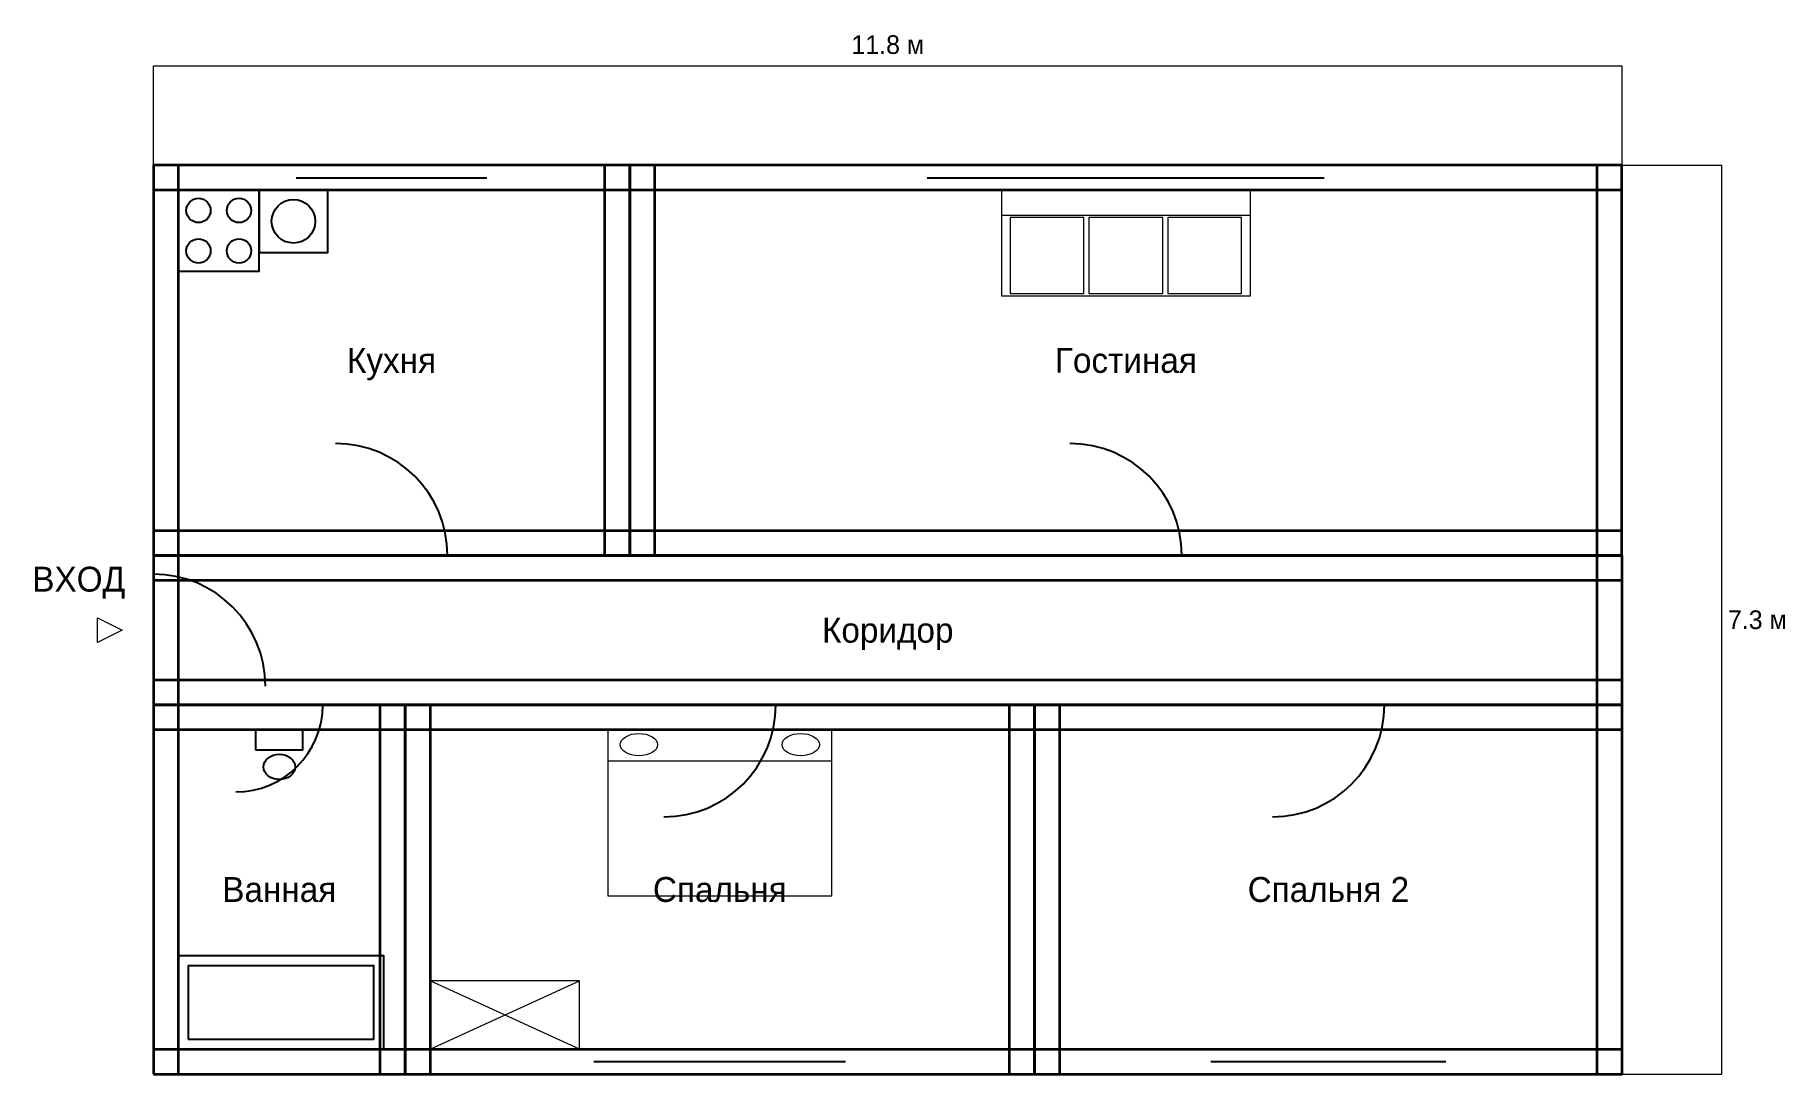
# Model space of a CAD drawing. Header units: metres. Extents: x -95 to 1311, y 0 to 835.
import ezdxf
from ezdxf.enums import TextEntityAlignment as Align

# ---------------------------------------------------------------- set-up
doc = ezdxf.new("R2010")
doc.units = ezdxf.units.M
for name, color, linetype, lineweight in [('Двери', 7, 'Continuous', 25), ('Мебель', 7, 'Continuous', 18), ('Окна', 7, 'Continuous', 25), ('Размеры', 1, 'Continuous', 13), ('Стены', 7, 'Continuous', 35), ('Текст', 7, 'Continuous', 13)]:
    doc.layers.add(name, color=color, linetype=linetype, lineweight=lineweight)

msp = doc.modelspace()

# ---------------------------------------------------------------- linework, layer by layer
at = {"layer": 'Двери'}
for p, q in [((146.3, 416.7), (236.3, 416.7)), ((736.2, 416.7), (826.2, 416.7)), ((0, 311.7), (0, 401.7)), ((66.1, 296.7), (136.1, 296.7)), ((410, 296.7), (500, 296.7)), ((898.9, 296.7), (988.9, 296.7))]:
    msp.add_line(p, q, dxfattribs=at)
for centre, radius, start, end in [((146.3, 416.7), 90, 0, 90), ((736.2, 416.7), 90, 0, 90), ((0, 311.7), 90, 0, 90), ((66.1, 296.7), 70, 270, 360), ((410, 296.7), 90, 270, 360), ((898.9, 296.7), 90, 270, 360)]:
    msp.add_arc(centre, radius, start, end, dxfattribs=at)
at = {"layer": 'Мебель'}
for p, q in [((681.2, 690.3), (881.2, 690.3)), ((365, 251.7), (545, 251.7)), ((222.2, 20), (342.2, 75)), ((342.2, 20), (222.2, 75))]:
    msp.add_line(p, q, dxfattribs=at)
for points in [[(681.2, 625.3), (881.2, 625.3), (881.2, 710.3), (681.2, 710.3), (681.2, 625.3)], [(688.2, 627.3), (747.5, 627.3), (747.5, 688.3), (688.2, 688.3), (688.2, 627.3)], [(751.5, 627.3), (810.8, 627.3), (810.8, 688.3), (751.5, 688.3), (751.5, 627.3)], [(814.8, 627.3), (874.2, 627.3), (874.2, 688.3), (814.8, 688.3), (814.8, 627.3)], [(365, 143.2), (545, 143.2), (545, 276.7), (365, 276.7), (365, 143.2)], [(222.2, 20), (342.2, 20), (342.2, 75), (222.2, 75), (222.2, 20)]]:
    msp.add_lwpolyline(points, dxfattribs=at)
for centre in [(390, 264.7), (520, 264.7)]:
    msp.add_ellipse(centre, major_axis=(15, 0), ratio=0.6, dxfattribs=at)
at = {"layer": 'Окна'}
for p, q in [((114.8, 730.3), (267.8, 730.3)), ((114.8, 720.3), (267.8, 720.3)), ((621.7, 730.3), (940.6, 730.3)), ((621.7, 720.3), (940.6, 720.3)), ((114.8, 710.3), (267.8, 710.3)), ((621.7, 710.3), (940.6, 710.3)), ((353.9, 20), (556.1, 20)), ((849.5, 20), (1038.2, 20)), ((353.9, 10), (556.1, 10)), ((353.9, 0), (556.1, 0)), ((849.5, 10), (1038.2, 10)), ((849.5, 0), (1038.2, 0))]:
    msp.add_line(p, q, dxfattribs=at)
at = {"layer": 'Размеры', "color": 1}
for p, q in [((0, 810.3), (1179.8, 810.3)), ((0, 730.3), (0, 810.3)), ((1179.8, 730.3), (1179.8, 810.3)), ((1179.8, 730.3), (1259.8, 730.3)), ((1259.8, 0), (1259.8, 730.3)), ((1179.8, 0), (1259.8, 0))]:
    msp.add_line(p, q, dxfattribs=at)
at = {"layer": 'Сантехника'}
for points in [[(20, 645.3), (85, 645.3), (85, 710.3), (20, 710.3), (20, 645.3)], [(85, 660.3), (140, 660.3), (140, 710.3), (85, 710.3), (85, 660.3)], [(82.1, 260.6), (120.1, 260.6), (120.1, 276.7), (82.1, 276.7), (82.1, 260.6)], [(20, 20), (185, 20), (185, 95), (20, 95), (20, 20)], [(28, 28), (177, 28), (177, 87), (28, 87), (28, 28)]]:
    msp.add_lwpolyline(points, dxfattribs=at)
for centre, radius in [((36.2, 694), 9.75), ((68.8, 694), 9.75), ((112.5, 685.3), 17.5), ((36.2, 661.5), 9.75), ((68.8, 661.5), 9.75)]:
    msp.add_circle(centre, radius, dxfattribs=at)
msp.add_ellipse((101.1, 246.8), major_axis=(12.7, 0), ratio=0.8, dxfattribs=at)
at = {"layer": 'Стены'}
for p, q in [((382.6, 730.3), (0, 730.3)), ((0, 730.3), (0, 416.7)), ((20, 730.3), (20, 416.7)), ((362.6, 416.7), (362.6, 730.3)), ((382.6, 416.7), (382.6, 730.3)), ((1179.7, 730.3), (382.6, 730.3)), ((382.6, 730.3), (382.6, 416.7)), ((402.6, 730.3), (402.6, 416.7)), ((1159.7, 416.7), (1159.7, 730.3)), ((1179.7, 416.7), (1179.7, 730.3)), ((382.6, 710.3), (0, 710.3)), ((1179.7, 710.3), (382.6, 710.3)), ((0, 436.7), (382.6, 436.7)), ((382.6, 436.7), (1179.7, 436.7)), ((1179.8, 416.7), (0, 416.7)), ((0, 416.7), (0, 296.7)), ((0, 416.7), (382.6, 416.7)), ((20, 416.7), (20, 296.7)), ((382.6, 416.7), (1179.7, 416.7)), ((1159.8, 296.7), (1159.8, 416.7)), ((1179.8, 296.7), (1179.8, 416.7)), ((1179.8, 396.7), (0, 396.7)), ((0, 316.7), (1179.8, 316.7)), ((202.2, 296.7), (0, 296.7)), ((0, 296.7), (0, 0)), ((0, 296.7), (1179.8, 296.7)), ((20, 296.7), (20, 0)), ((182.2, 0), (182.2, 296.7)), ((202.2, 0), (202.2, 296.7)), ((707.8, 296.7), (202.2, 296.7)), ((202.2, 296.7), (202.2, 0)), ((222.2, 296.7), (222.2, 0)), ((687.8, 0), (687.8, 296.7)), ((707.8, 0), (707.8, 296.7)), ((1179.8, 296.7), (707.9, 296.7)), ((707.9, 296.7), (707.9, 0)), ((727.9, 296.7), (727.9, 0)), ((1159.8, 0), (1159.8, 296.7)), ((1179.8, 0), (1179.8, 296.7)), ((202.2, 276.7), (0, 276.7)), ((707.8, 276.7), (202.2, 276.7)), ((1179.8, 276.7), (707.9, 276.7)), ((0, 20), (202.2, 20)), ((202.2, 20), (707.8, 20)), ((707.9, 20), (1179.8, 20)), ((0, 0), (202.2, 0)), ((202.2, 0), (707.8, 0)), ((707.9, 0), (1179.8, 0))]:
    msp.add_line(p, q, dxfattribs=at)
at = {"layer": 'Текст', "color": 3}
msp.add_lwpolyline([(-25, 356.7), (-45, 346.7), (-45, 366.7), (-25, 356.7)], dxfattribs=at)

# ---------------------------------------------------------------- texts
at = {"layer": 'Размеры', "color": 1}
msp.add_text('11.8 м', height=15, dxfattribs=at).set_placement((589.9, 815.3), align=Align.BOTTOM_CENTER)
msp.add_text('7.3 м', height=15, dxfattribs=at).set_placement((1264.8, 365.1), align=Align.MIDDLE_LEFT)
at = {"layer": 'Текст'}
for s, p in [('Кухня', (191.3, 573.5)), ('Гостиная', (781.2, 573.5)), ('Коридор', (589.9, 356.7)), ('Ванная', (101.1, 148.3)), ('Спальня', (455, 148.3)), ('Спальня 2', (943.9, 148.3))]:
    msp.add_text(s, height=20, dxfattribs=at).set_placement(p, align=Align.MIDDLE_CENTER)
at = {"layer": 'Текст', "color": 3}
msp.add_text('ВХОД', height=20, dxfattribs=at).set_placement((-60, 381.7), align=Align.BOTTOM_CENTER)

doc.saveas('drawing.dxf')
